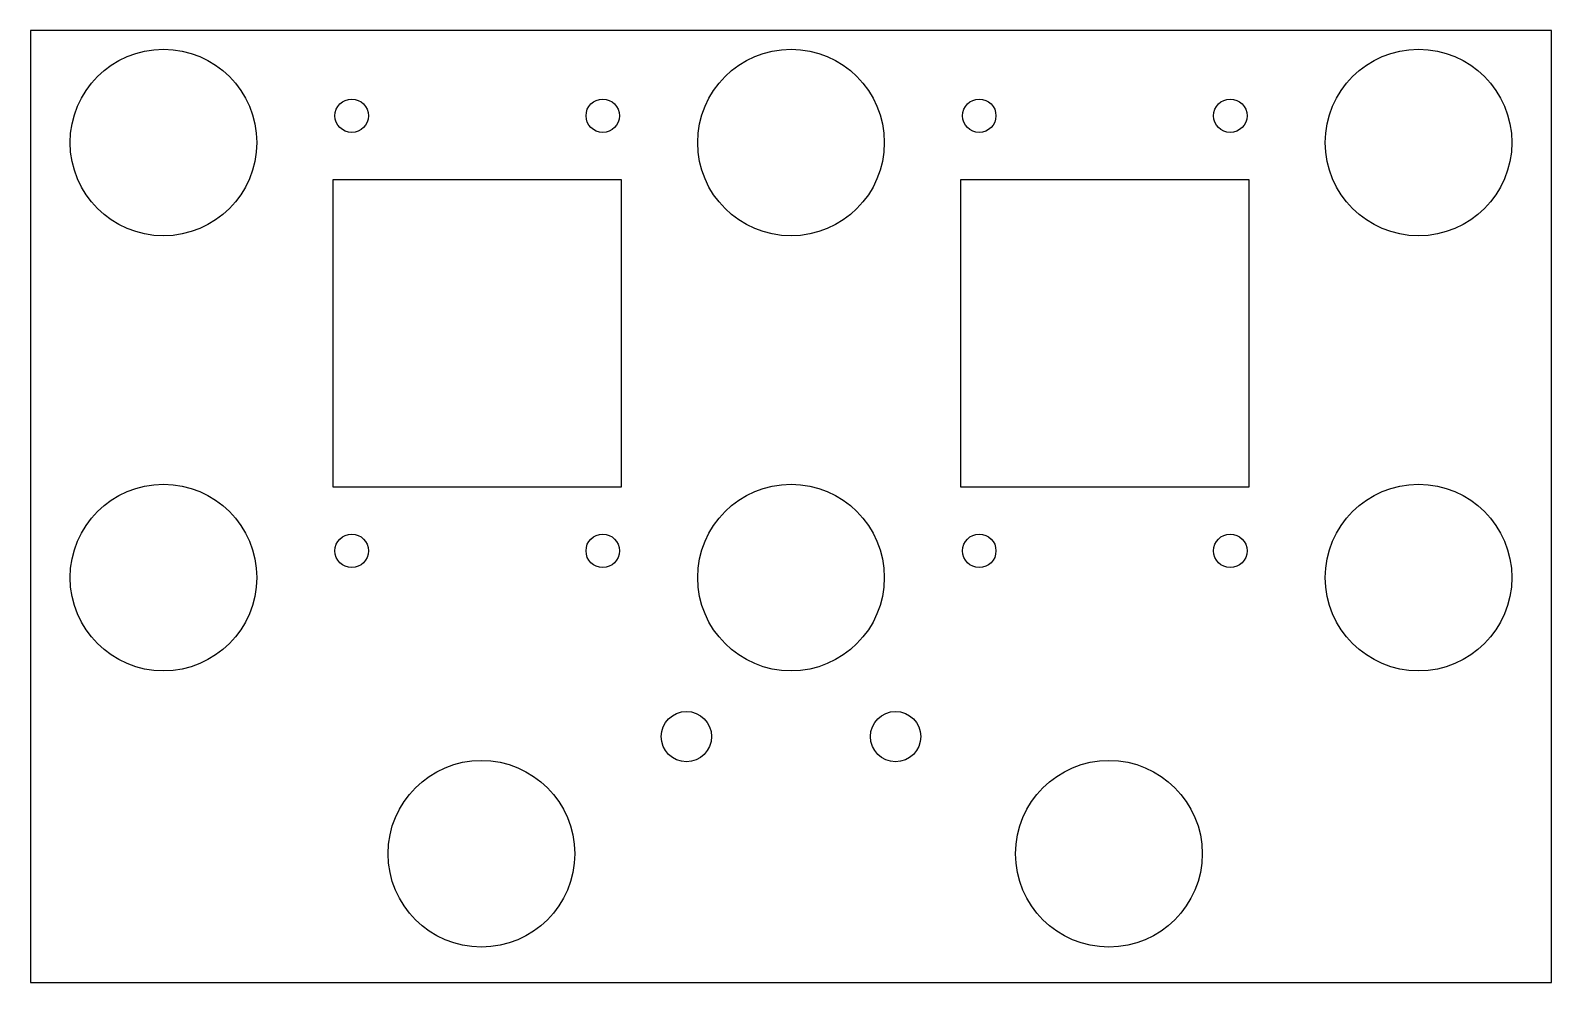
# Model space of a CAD drawing. Header units: millimetres. Extents: x 0 to 182, y 0 to 114.
import ezdxf

# ---------------------------------------------------------------- set-up
doc = ezdxf.new("R2010")
doc.units = ezdxf.units.MM
for name, color, linetype in [('CUT', 1, 'CONTINUOUS'), ('DRILL', 3, 'CONTINUOUS'), ('OUTLINE', 7, 'CONTINUOUS')]:
    doc.layers.add(name, color=color, linetype=linetype)

msp = doc.modelspace()

# ---------------------------------------------------------------- linework, layer by layer
at = {"layer": 'CUT'}
for p, q in [((70.65, 95.95), (36.15, 95.95)), ((36.15, 95.95), (36.15, 59.25)), ((70.65, 59.25), (70.65, 95.95)), ((145.65, 95.95), (111.15, 95.95)), ((111.15, 95.95), (111.15, 59.25)), ((145.65, 59.25), (145.65, 95.95)), ((36.15, 59.25), (70.65, 59.25)), ((111.15, 59.25), (145.65, 59.25))]:
    msp.add_line(p, q, dxfattribs=at)
for centre, radius in [((15.9, 100.4), 11.15), ((90.9, 100.4), 11.15), ((165.9, 100.4), 11.15), ((15.9, 48.4), 11.15), ((90.9, 48.4), 11.15), ((165.9, 48.4), 11.15), ((78.4, 29.4), 3), ((103.4, 29.4), 3), ((53.9, 15.4), 11.15), ((128.9, 15.4), 11.15)]:
    msp.add_circle(centre, radius, dxfattribs=at)
at = {"layer": 'DRILL'}
for centre in [(38.4, 103.6), (68.4, 103.6), (113.4, 103.6), (143.4, 103.6), (38.4, 51.6), (68.4, 51.6), (113.4, 51.6), (143.4, 51.6)]:
    msp.add_circle(centre, 2, dxfattribs=at)
at = {"layer": 'OUTLINE'}
for p, q in [((181.8, 113.8), (0, 113.8)), ((0, 113.8), (0, 0)), ((181.8, 0), (181.8, 113.8)), ((0, 0), (181.8, 0))]:
    msp.add_line(p, q, dxfattribs=at)

doc.saveas('drawing.dxf')
